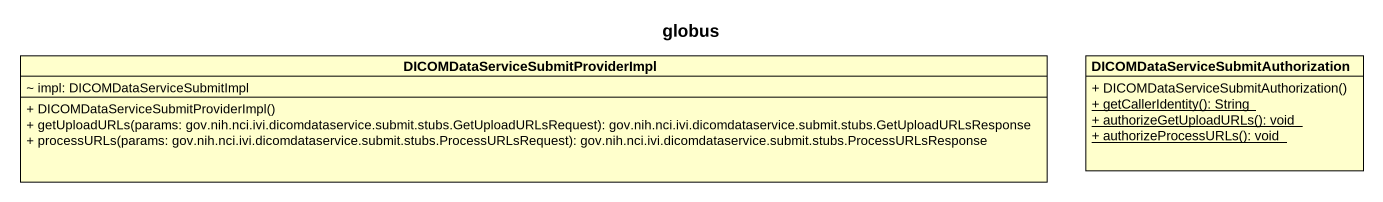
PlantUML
@startuml
title globus
hide circle
hide empty members
skinparam classAttributeIconSize 0
class "DICOMDataServiceSubmitProviderImpl" as DICOMDataServiceSubmitProvid {
  ~ impl: DICOMDataServiceSubmitImpl
  + DICOMDataServiceSubmitProviderImpl()
  + getUploadURLs(params: gov.nih.nci.ivi.dicomdataservice.submit.stubs.GetUploadURLsRequest): gov.nih.nci.ivi.dicomdataservice.submit.stubs.GetUploadURLsResponse
  + processURLs(params: gov.nih.nci.ivi.dicomdataservice.submit.stubs.ProcessURLsRequest): gov.nih.nci.ivi.dicomdataservice.submit.stubs.ProcessURLsResponse
}
class "DICOMDataServiceSubmitAuthorization" as DICOMDataServiceSubmitAuthor {
  + DICOMDataServiceSubmitAuthorization()
  {static} + getCallerIdentity(): String
  {static} + authorizeGetUploadURLs(): void
  {static} + authorizeProcessURLs(): void
}
@enduml
